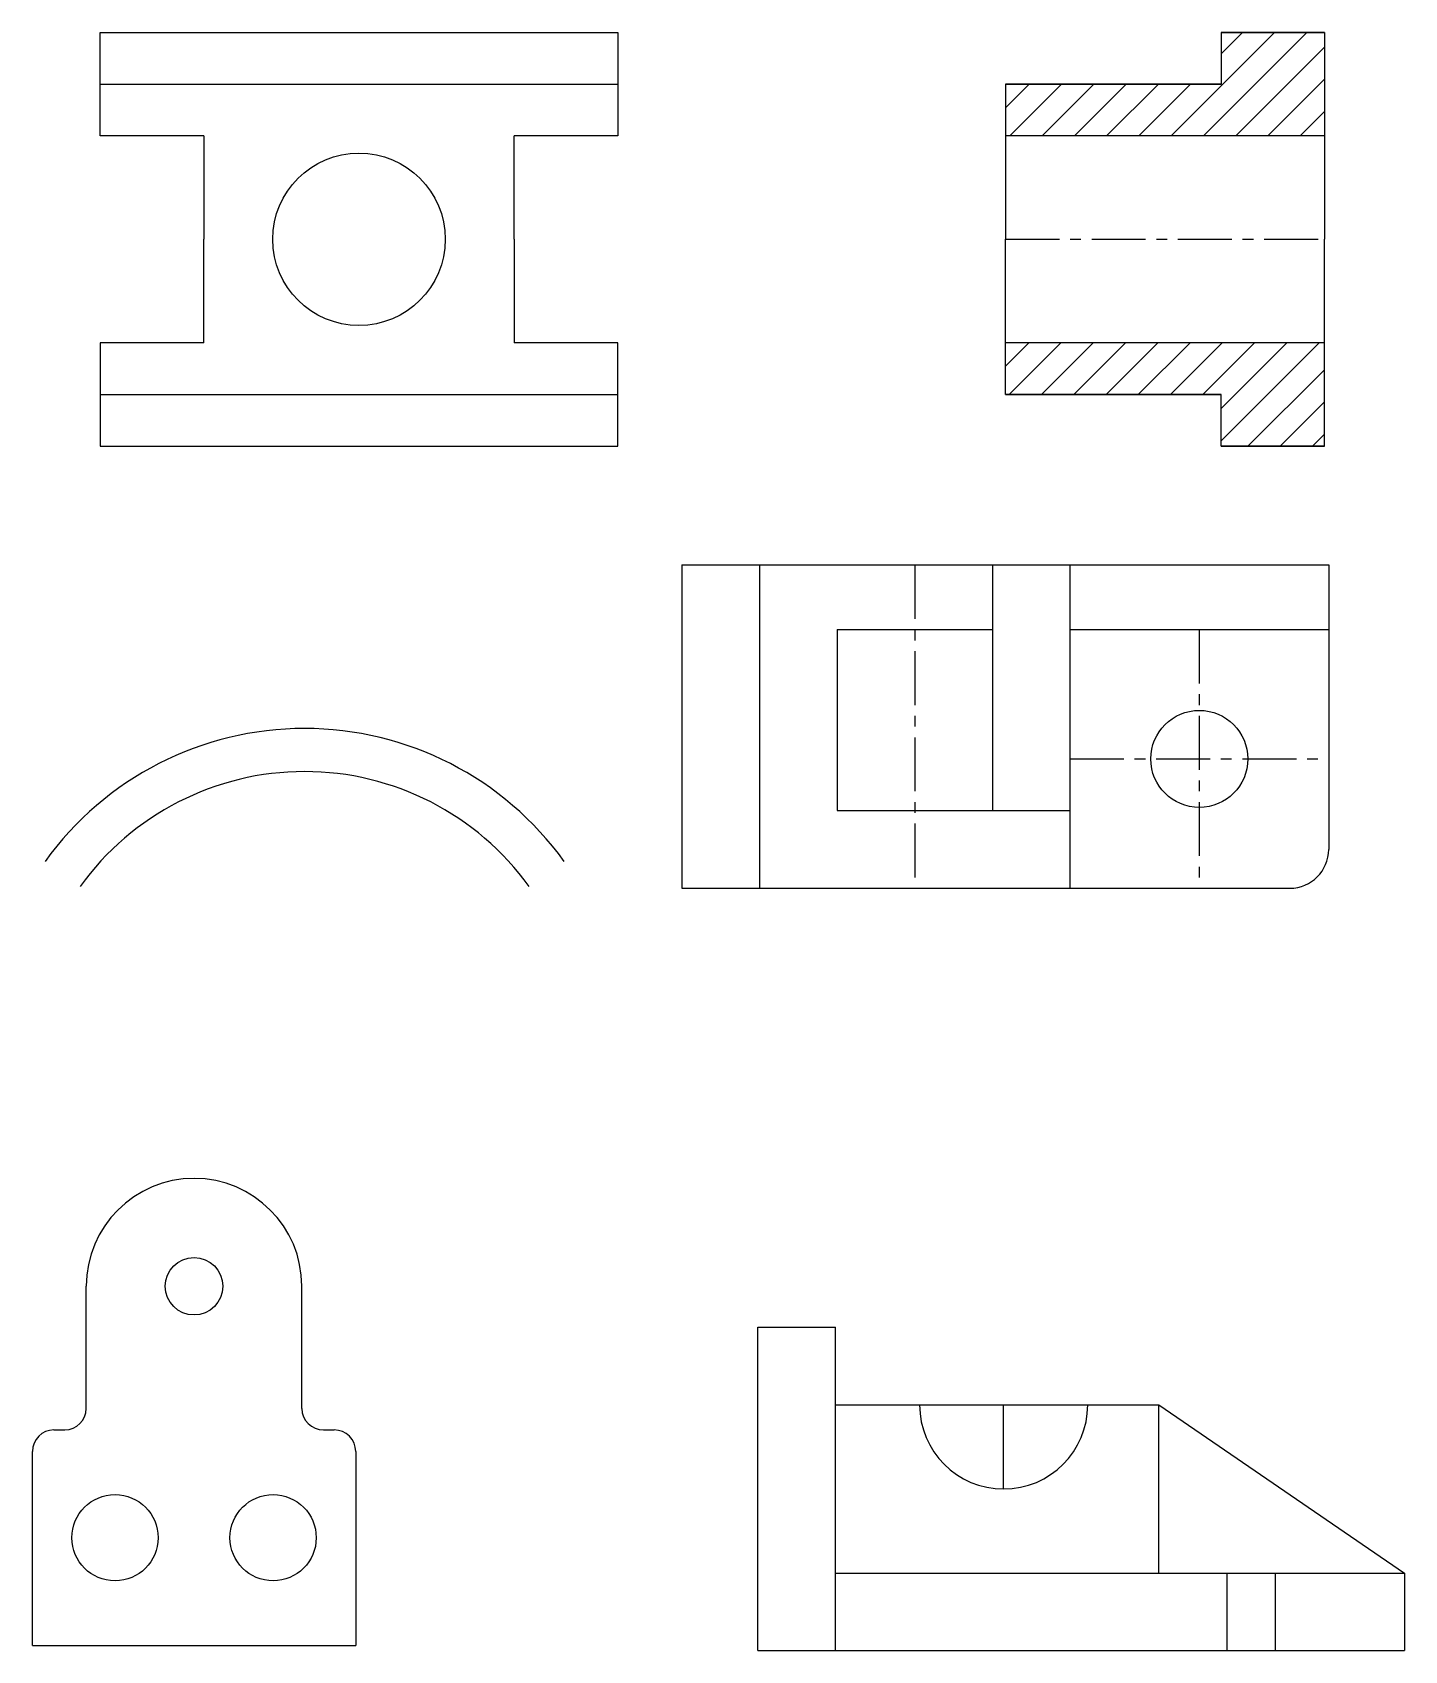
# Model space of a CAD drawing. Header units: millimetres. Extents: x 10 to 201, y 59 to 284.
import ezdxf

# ---------------------------------------------------------------- set-up
doc = ezdxf.new("R2010")
doc.units = ezdxf.units.MM
doc.linetypes.add('CENTER', pattern=[2, 1.25, -0.25, 0.25, -0.25])

msp = doc.modelspace()

# ---------------------------------------------------------------- hatches: boundary and pattern name
h = msp.add_hatch()
h.set_pattern_fill('ANSI31', color=256)
h.set_pattern_definition([(45, (0, 47.7382), (-2.245064, 2.245064), [])])
h.paths.add_polyline_path([(189.81, 270.09), (189.81, 284.49), (182.61, 284.49), (175.41, 284.49), (175.41, 277.29), (145.41, 277.29), (145.41, 270.09)])
h.paths.add_polyline_path([(145.41, 241.29), (145.41, 234.09), (175.41, 234.09), (175.41, 226.89), (182.61, 226.89), (189.81, 226.89), (189.81, 241.29)])

# ---------------------------------------------------------------- linework, layer by layer
for p, q in [((19.45, 284.49), (91.45, 284.49)), ((19.45, 270.09), (19.45, 284.49)), ((91.45, 284.49), (91.45, 270.09)), ((182.61, 284.49), (175.41, 284.49)), ((175.41, 284.49), (175.41, 277.29)), ((175.41, 284.49), (189.81, 284.49)), ((189.81, 284.49), (182.61, 284.49)), ((189.81, 284.49), (189.81, 255.69)), ((19.45, 277.29), (91.45, 277.29)), ((175.41, 277.29), (145.41, 277.29)), ((145.41, 277.29), (145.41, 270.09)), ((145.41, 277.29), (175.41, 277.29)), ((33.85, 270.09), (19.45, 270.09)), ((33.85, 270.09), (33.85, 255.69)), ((77.05, 255.69), (77.05, 270.09)), ((91.45, 270.09), (77.05, 270.09)), ((189.81, 270.09), (145.41, 270.09)), ((145.41, 270.09), (145.41, 255.69)), ((33.85, 241.29), (33.85, 255.69)), ((77.05, 255.69), (77.05, 241.29)), ((145.41, 241.29), (145.41, 255.69)), ((189.81, 226.89), (189.81, 255.69)), ((19.45, 241.29), (19.45, 226.89)), ((33.85, 241.29), (19.45, 241.29)), ((91.45, 241.29), (77.05, 241.29)), ((91.45, 226.89), (91.45, 241.29)), ((189.81, 241.29), (145.41, 241.29)), ((145.41, 234.09), (145.41, 241.29)), ((19.45, 234.09), (91.45, 234.09)), ((145.41, 234.09), (175.41, 234.09)), ((175.41, 234.09), (145.41, 234.09)), ((175.41, 226.89), (175.41, 234.09)), ((19.45, 226.89), (91.45, 226.89)), ((175.41, 226.89), (189.81, 226.89)), ((182.61, 226.89), (175.41, 226.89)), ((189.81, 226.89), (182.61, 226.89)), ((100.39, 210.38), (100.39, 165.38)), ((100.39, 210.38), (143.59, 210.38)), ((111.19, 210.38), (111.19, 165.38)), ((143.59, 210.38), (143.59, 176.18)), ((143.59, 210.38), (154.39, 210.38)), ((154.39, 210.38), (154.39, 165.38)), ((154.39, 210.38), (190.39, 210.38)), ((190.39, 210.38), (190.39, 170.78)), ((121.99, 201.38), (121.99, 176.18)), ((121.99, 201.38), (143.59, 201.38)), ((154.39, 201.38), (190.39, 201.38)), ((121.99, 176.18), (143.59, 176.18)), ((143.59, 176.18), (154.39, 176.18)), ((100.39, 165.38), (143.59, 165.38)), ((143.59, 165.38), (154.39, 165.38)), ((154.39, 165.38), (184.99, 165.38)), ((17.5, 93), (17.5, 110)), ((47.5, 93), (47.5, 110)), ((110.96, 59.29), (110.96, 104.29)), ((110.96, 104.29), (121.76, 104.29)), ((121.76, 59.29), (121.76, 104.29)), ((121.76, 93.49), (166.76, 93.49)), ((145.16, 81.79), (145.16, 93.49)), ((166.76, 70.09), (166.76, 93.49)), ((166.76, 93.49), (200.96, 70.09)), ((13, 90), (14.5, 90)), ((50.5, 90), (52, 90)), ((10, 60), (10, 87)), ((55, 87), (55, 60)), ((121.76, 70.09), (200.96, 70.09)), ((176.21, 70.09), (176.21, 59.29)), ((182.96, 70.09), (182.96, 59.29)), ((200.96, 70.09), (200.96, 59.29)), ((110.96, 59.29), (200.96, 59.29))]:
    msp.add_line(p, q)
at = {"linetype": 'CENTER', "ltscale": 6}
for p, q in [((145.41, 255.69), (189.81, 255.69)), ((145.41, 255.69), (189.81, 255.69)), ((132.79, 210.38), (132.79, 165.38)), ((172.39, 201.38), (172.39, 165.38)), ((154.39, 183.38), (190.39, 183.38))]:
    msp.add_line(p, q, dxfattribs=at)
at = {"ltscale": 6}
msp.add_line((10, 60), (55, 60), dxfattribs=at)
for centre, radius in [((55.45, 255.69), 12), ((55.45, 255.69), 12), ((172.39, 183.38), 6.75), ((32.5, 110), 4), ((21.5, 75), 6), ((43.5, 75), 6)]:
    msp.add_circle(centre, radius)
for centre, radius, start, end in [((47.88, 143.11), 44.51, 35.7677, 144.2323), ((47.88, 143.11), 38.51, 35.7677, 144.2323), ((184.99, 170.78), 5.4, 270, 0), ((32.5, 110), 15, 0, 180), ((14.5, 93), 3, 270, 0), ((50.5, 93), 3, 180, 270), ((145.16, 93.49), 11.7, 180, 0), ((13, 87), 3, 90, 180), ((52, 87), 3, 0, 90)]:
    msp.add_arc(centre, radius, start, end)

doc.saveas('drawing.dxf')
